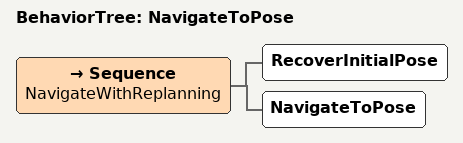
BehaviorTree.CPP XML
<?xml version="1.0"?>
<root main_tree_to_execute="NavigateToPose">
  <BehaviorTree ID="NavigateToPose">
    <Sequence name="NavigateWithReplanning">
      <RecoverInitialPose/>
      <NavigateToPose/>
    </Sequence>
  </BehaviorTree>
</root>
